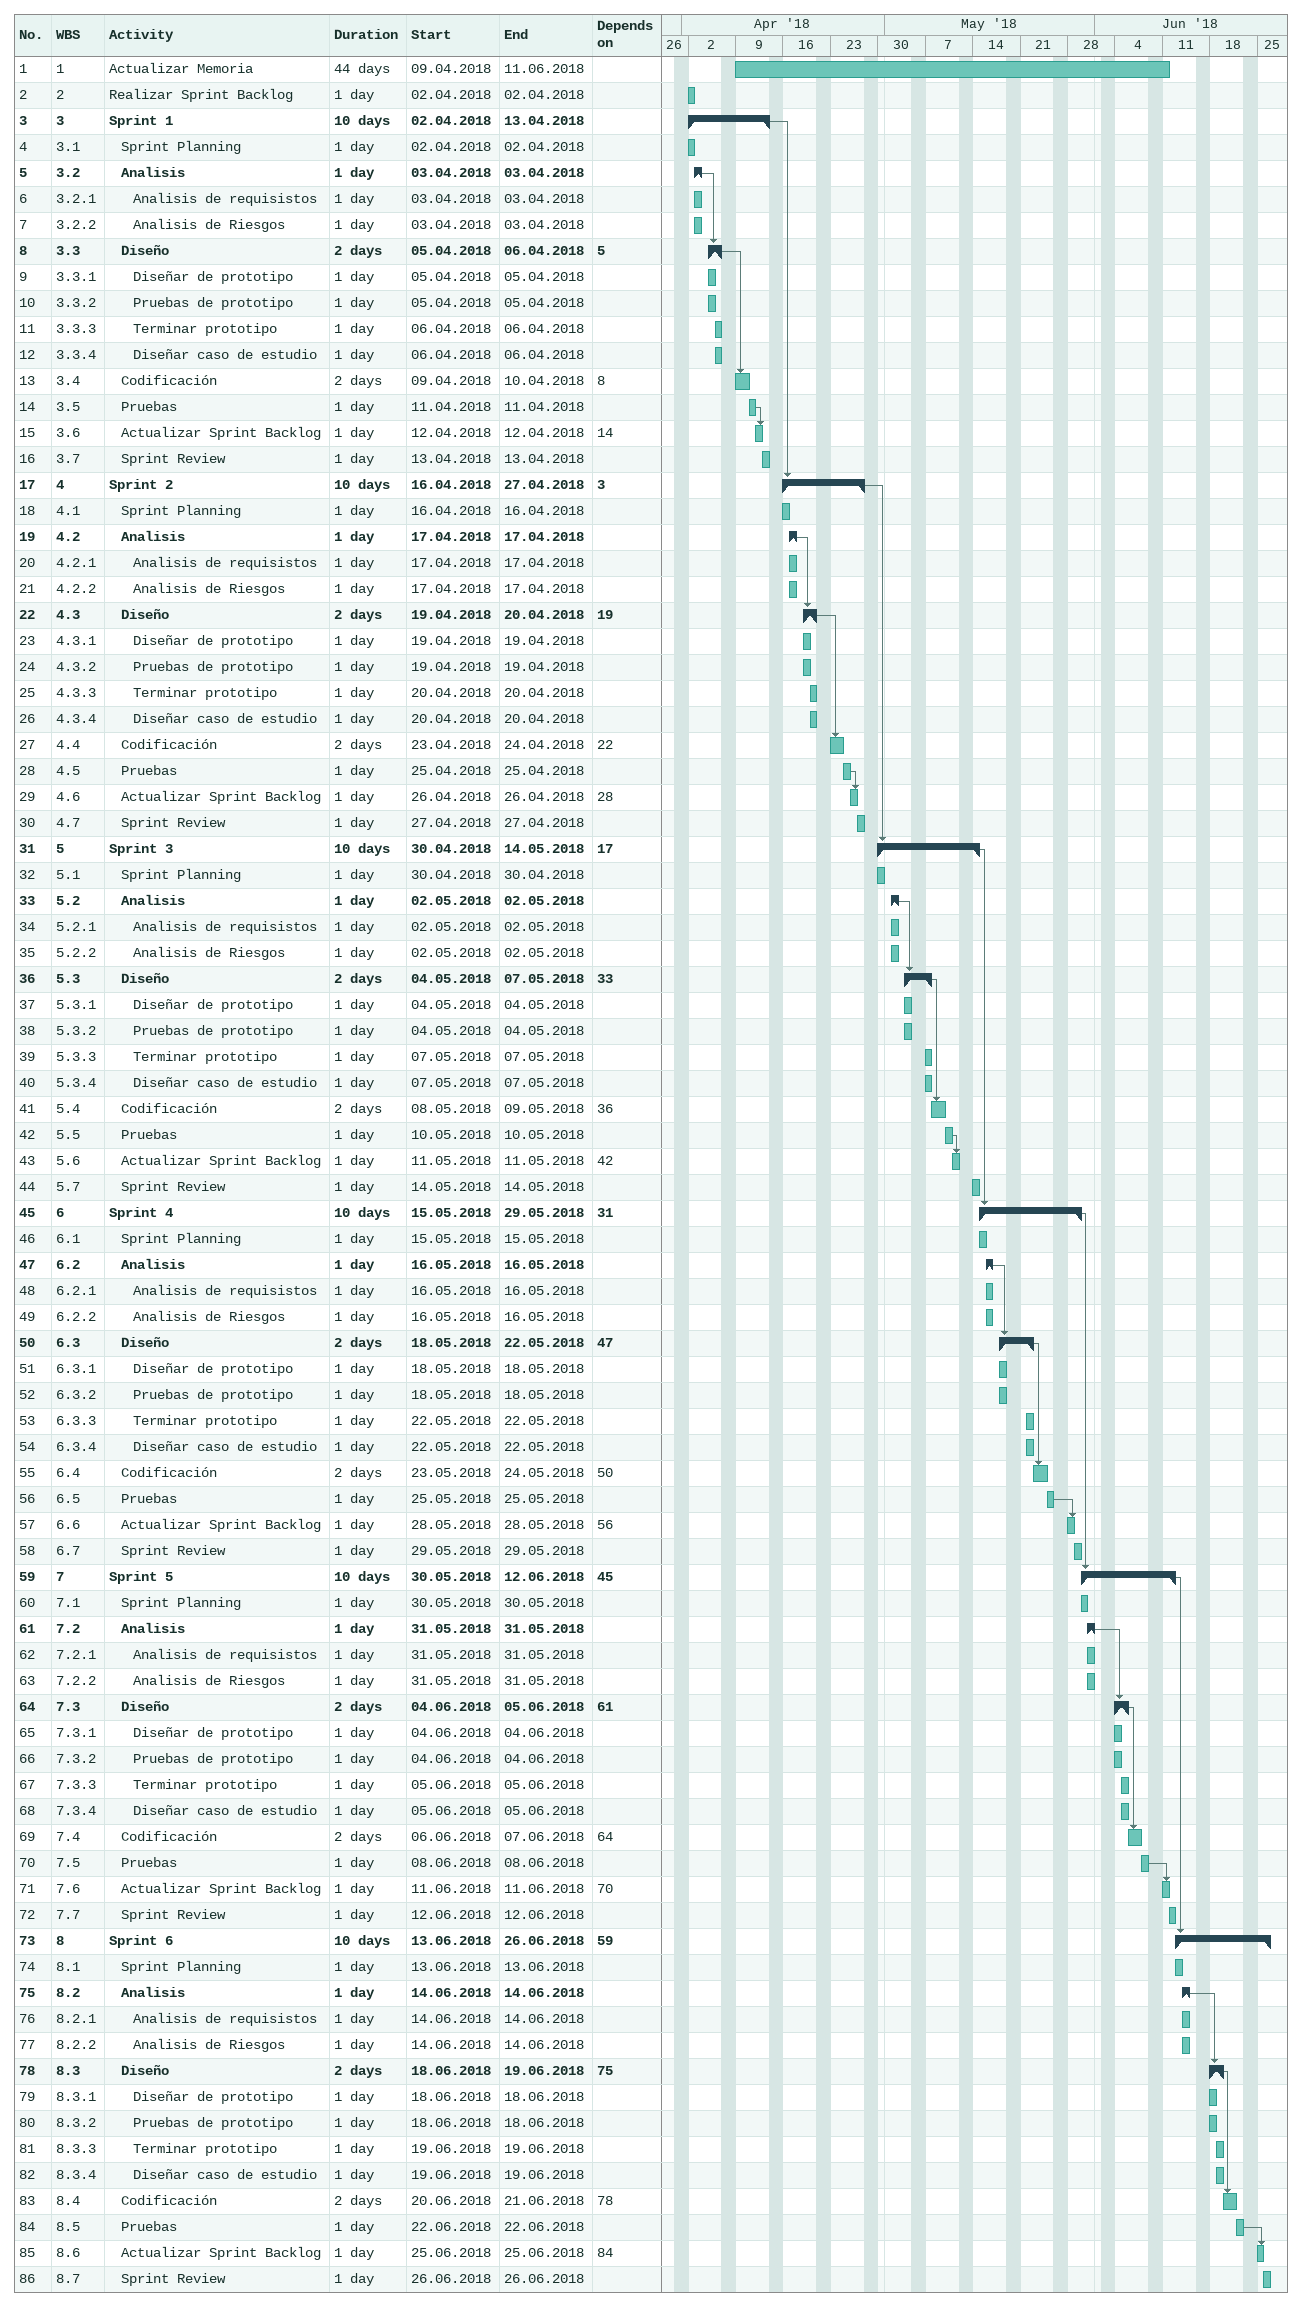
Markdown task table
| ID | WBS | Task | Duration | Start | Finish | Predecessors |
|---|---|---|---|---|---|---|
| 1 | 1 | Actualizar Memoria | 44d | 2018-04-09 | 2018-06-11 |  |
| 2 | 2 | Realizar Sprint Backlog | 1d | 2018-04-02 | 2018-04-02 |  |
| 3 | 3 | **Sprint 1** | 10d | 2018-04-02 | 2018-04-13 |  |
| 4 | 3.1 | Sprint Planning | 1d | 2018-04-02 | 2018-04-02 |  |
| 5 | 3.2 | **Analisis** | 1d | 2018-04-03 | 2018-04-03 |  |
| 6 | 3.2.1 | Analisis de requisistos | 1d | 2018-04-03 | 2018-04-03 |  |
| 7 | 3.2.2 | Analisis de Riesgos | 1d | 2018-04-03 | 2018-04-03 |  |
| 8 | 3.3 | **Diseño** | 2d | 2018-04-05 | 2018-04-06 | 5 |
| 9 | 3.3.1 | Diseñar de prototipo | 1d | 2018-04-05 | 2018-04-05 |  |
| 10 | 3.3.2 | Pruebas de prototipo | 1d | 2018-04-05 | 2018-04-05 |  |
| 11 | 3.3.3 | Terminar prototipo | 1d | 2018-04-06 | 2018-04-06 |  |
| 12 | 3.3.4 | Diseñar caso de estudio | 1d | 2018-04-06 | 2018-04-06 |  |
| 13 | 3.4 | Codificación | 2d | 2018-04-09 | 2018-04-10 | 8 |
| 14 | 3.5 | Pruebas | 1d | 2018-04-11 | 2018-04-11 |  |
| 15 | 3.6 | Actualizar Sprint Backlog | 1d | 2018-04-12 | 2018-04-12 | 14 |
| 16 | 3.7 | Sprint Review | 1d | 2018-04-13 | 2018-04-13 |  |
| 17 | 4 | **Sprint 2** | 10d | 2018-04-16 | 2018-04-27 | 3 |
| 18 | 4.1 | Sprint Planning | 1d | 2018-04-16 | 2018-04-16 |  |
| 19 | 4.2 | **Analisis** | 1d | 2018-04-17 | 2018-04-17 |  |
| 20 | 4.2.1 | Analisis de requisistos | 1d | 2018-04-17 | 2018-04-17 |  |
| 21 | 4.2.2 | Analisis de Riesgos | 1d | 2018-04-17 | 2018-04-17 |  |
| 22 | 4.3 | **Diseño** | 2d | 2018-04-19 | 2018-04-20 | 19 |
| 23 | 4.3.1 | Diseñar de prototipo | 1d | 2018-04-19 | 2018-04-19 |  |
| 24 | 4.3.2 | Pruebas de prototipo | 1d | 2018-04-19 | 2018-04-19 |  |
| 25 | 4.3.3 | Terminar prototipo | 1d | 2018-04-20 | 2018-04-20 |  |
| 26 | 4.3.4 | Diseñar caso de estudio | 1d | 2018-04-20 | 2018-04-20 |  |
| 27 | 4.4 | Codificación | 2d | 2018-04-23 | 2018-04-24 | 22 |
| 28 | 4.5 | Pruebas | 1d | 2018-04-25 | 2018-04-25 |  |
| 29 | 4.6 | Actualizar Sprint Backlog | 1d | 2018-04-26 | 2018-04-26 | 28 |
| 30 | 4.7 | Sprint Review | 1d | 2018-04-27 | 2018-04-27 |  |
| 31 | 5 | **Sprint 3** | 10d | 2018-04-30 | 2018-05-14 | 17 |
| 32 | 5.1 | Sprint Planning | 1d | 2018-04-30 | 2018-04-30 |  |
| 33 | 5.2 | **Analisis** | 1d | 2018-05-02 | 2018-05-02 |  |
| 34 | 5.2.1 | Analisis de requisistos | 1d | 2018-05-02 | 2018-05-02 |  |
| 35 | 5.2.2 | Analisis de Riesgos | 1d | 2018-05-02 | 2018-05-02 |  |
| 36 | 5.3 | **Diseño** | 2d | 2018-05-04 | 2018-05-07 | 33 |
| 37 | 5.3.1 | Diseñar de prototipo | 1d | 2018-05-04 | 2018-05-04 |  |
| 38 | 5.3.2 | Pruebas de prototipo | 1d | 2018-05-04 | 2018-05-04 |  |
| 39 | 5.3.3 | Terminar prototipo | 1d | 2018-05-07 | 2018-05-07 |  |
| 40 | 5.3.4 | Diseñar caso de estudio | 1d | 2018-05-07 | 2018-05-07 |  |
| 41 | 5.4 | Codificación | 2d | 2018-05-08 | 2018-05-09 | 36 |
| 42 | 5.5 | Pruebas | 1d | 2018-05-10 | 2018-05-10 |  |
| 43 | 5.6 | Actualizar Sprint Backlog | 1d | 2018-05-11 | 2018-05-11 | 42 |
| 44 | 5.7 | Sprint Review | 1d | 2018-05-14 | 2018-05-14 |  |
| 45 | 6 | **Sprint 4** | 10d | 2018-05-15 | 2018-05-29 | 31 |
| 46 | 6.1 | Sprint Planning | 1d | 2018-05-15 | 2018-05-15 |  |
| 47 | 6.2 | **Analisis** | 1d | 2018-05-16 | 2018-05-16 |  |
| 48 | 6.2.1 | Analisis de requisistos | 1d | 2018-05-16 | 2018-05-16 |  |
| 49 | 6.2.2 | Analisis de Riesgos | 1d | 2018-05-16 | 2018-05-16 |  |
| 50 | 6.3 | **Diseño** | 2d | 2018-05-18 | 2018-05-22 | 47 |
| 51 | 6.3.1 | Diseñar de prototipo | 1d | 2018-05-18 | 2018-05-18 |  |
| 52 | 6.3.2 | Pruebas de prototipo | 1d | 2018-05-18 | 2018-05-18 |  |
| 53 | 6.3.3 | Terminar prototipo | 1d | 2018-05-22 | 2018-05-22 |  |
| 54 | 6.3.4 | Diseñar caso de estudio | 1d | 2018-05-22 | 2018-05-22 |  |
| 55 | 6.4 | Codificación | 2d | 2018-05-23 | 2018-05-24 | 50 |
| 56 | 6.5 | Pruebas | 1d | 2018-05-25 | 2018-05-25 |  |
| 57 | 6.6 | Actualizar Sprint Backlog | 1d | 2018-05-28 | 2018-05-28 | 56 |
| 58 | 6.7 | Sprint Review | 1d | 2018-05-29 | 2018-05-29 |  |
| 59 | 7 | **Sprint 5** | 10d | 2018-05-30 | 2018-06-12 | 45 |
| 60 | 7.1 | Sprint Planning | 1d | 2018-05-30 | 2018-05-30 |  |
| 61 | 7.2 | **Analisis** | 1d | 2018-05-31 | 2018-05-31 |  |
| 62 | 7.2.1 | Analisis de requisistos | 1d | 2018-05-31 | 2018-05-31 |  |
| 63 | 7.2.2 | Analisis de Riesgos | 1d | 2018-05-31 | 2018-05-31 |  |
| 64 | 7.3 | **Diseño** | 2d | 2018-06-04 | 2018-06-05 | 61 |
| 65 | 7.3.1 | Diseñar de prototipo | 1d | 2018-06-04 | 2018-06-04 |  |
| 66 | 7.3.2 | Pruebas de prototipo | 1d | 2018-06-04 | 2018-06-04 |  |
| 67 | 7.3.3 | Terminar prototipo | 1d | 2018-06-05 | 2018-06-05 |  |
| 68 | 7.3.4 | Diseñar caso de estudio | 1d | 2018-06-05 | 2018-06-05 |  |
| 69 | 7.4 | Codificación | 2d | 2018-06-06 | 2018-06-07 | 64 |
| 70 | 7.5 | Pruebas | 1d | 2018-06-08 | 2018-06-08 |  |
| 71 | 7.6 | Actualizar Sprint Backlog | 1d | 2018-06-11 | 2018-06-11 | 70 |
| 72 | 7.7 | Sprint Review | 1d | 2018-06-12 | 2018-06-12 |  |
| 73 | 8 | **Sprint 6** | 10d | 2018-06-13 | 2018-06-26 | 59 |
| 74 | 8.1 | Sprint Planning | 1d | 2018-06-13 | 2018-06-13 |  |
| 75 | 8.2 | **Analisis** | 1d | 2018-06-14 | 2018-06-14 |  |
| 76 | 8.2.1 | Analisis de requisistos | 1d | 2018-06-14 | 2018-06-14 |  |
| 77 | 8.2.2 | Analisis de Riesgos | 1d | 2018-06-14 | 2018-06-14 |  |
| 78 | 8.3 | **Diseño** | 2d | 2018-06-18 | 2018-06-19 | 75 |
| 79 | 8.3.1 | Diseñar de prototipo | 1d | 2018-06-18 | 2018-06-18 |  |
| 80 | 8.3.2 | Pruebas de prototipo | 1d | 2018-06-18 | 2018-06-18 |  |
| 81 | 8.3.3 | Terminar prototipo | 1d | 2018-06-19 | 2018-06-19 |  |
| 82 | 8.3.4 | Diseñar caso de estudio | 1d | 2018-06-19 | 2018-06-19 |  |
| 83 | 8.4 | Codificación | 2d | 2018-06-20 | 2018-06-21 | 78 |
| 84 | 8.5 | Pruebas | 1d | 2018-06-22 | 2018-06-22 |  |
| 85 | 8.6 | Actualizar Sprint Backlog | 1d | 2018-06-25 | 2018-06-25 | 84 |
| 86 | 8.7 | Sprint Review | 1d | 2018-06-26 | 2018-06-26 |  |
